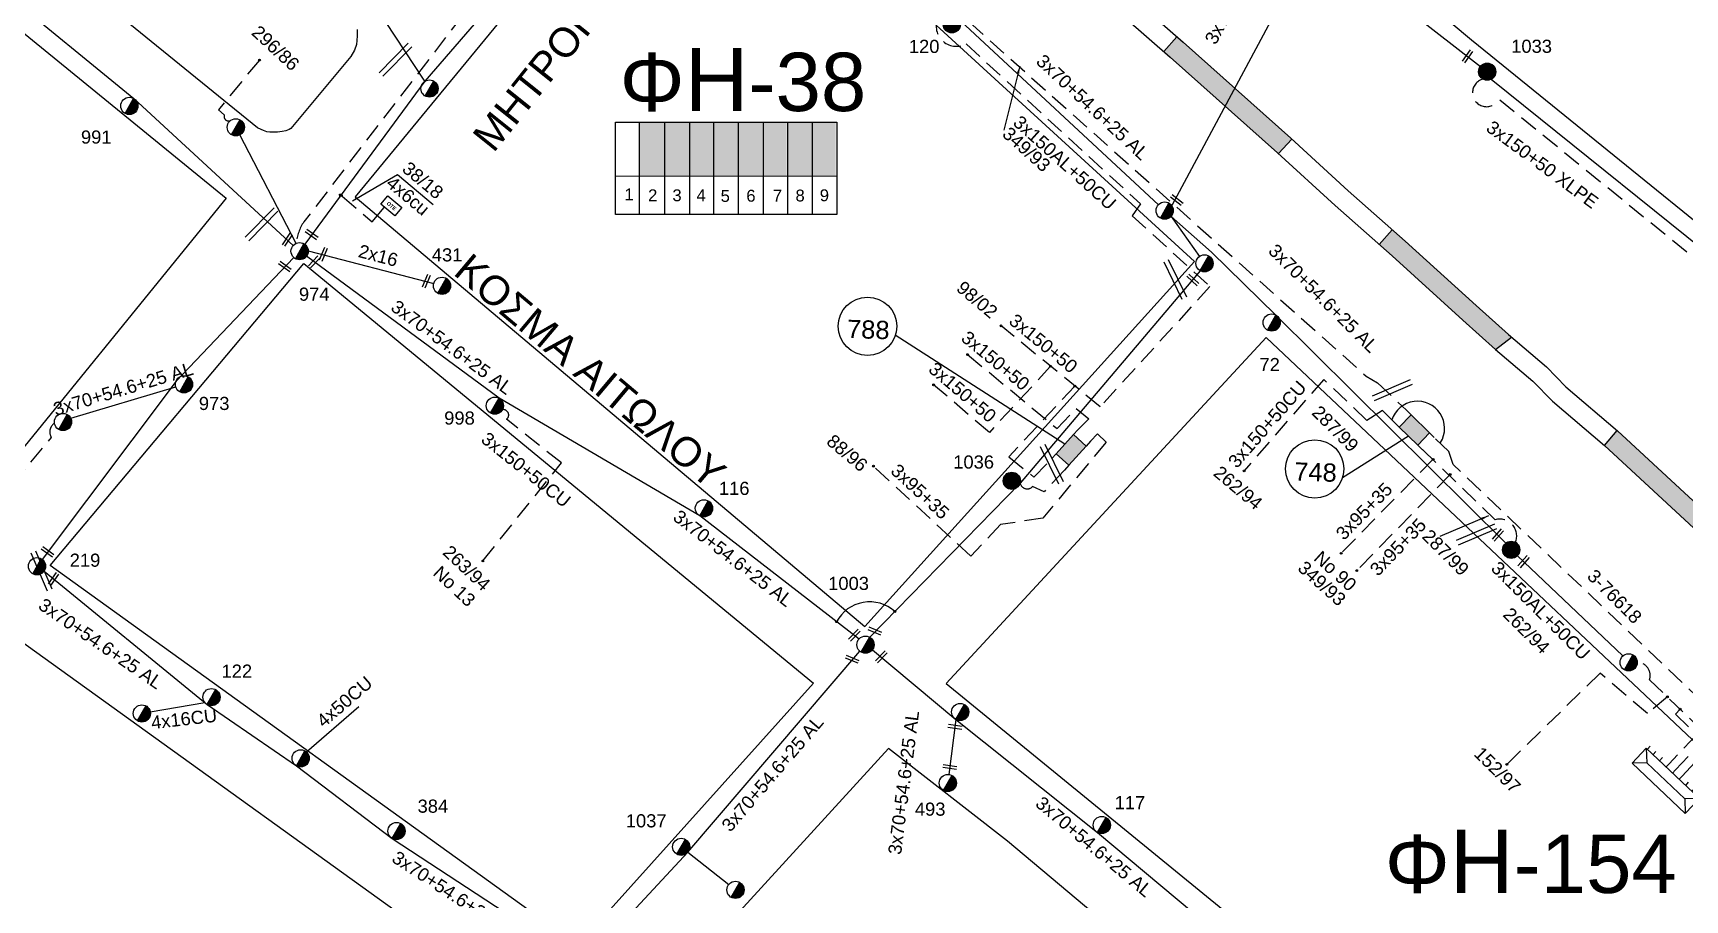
# Model space of a CAD drawing. Header units: millimetres. Extents: x 864 to 3062, y 833 to 2619.
# Drawn here: x 2231.5 to 2457.9, y 1344.2 to 1463.1 of the extents above; entities that cross this region are included whole.
import ezdxf
from ezdxf.enums import TextEntityAlignment as Align

# ---------------------------------------------------------------- set-up
doc = ezdxf.new("R2010")
doc.units = ezdxf.units.MM
doc.linetypes.add('DASHED', pattern=[19.05, 12.7, -6.35])
for name, color, linetype, lineweight in [('2x16', 7, 'Continuous', 30), ('3x150+50', 7, 'Continuous', 30), ('3x150+50 XLPE', 7, 'SYN_LINE', 30), ('3x150+50CU', 7, 'Continuous', 30), ('3x150AL+50CU', 7, 'Continuous', 30), ('3X50+35', 7, 'Continuous', 30), ('3x70+54.6+25 AL', 7, 'SYN_LINE', 30), ('3x95+35', 7, 'Continuous', 30), ('4x16CU', 7, 'Continuous', 30), ('4x50CU', 7, 'Continuous', 30), ('text διευθύνσεων', 250, 'Continuous', 30), ('Υπόβαθρο ΔΕΗ', 7, 'Continuous', 30)]:
    doc.layers.add(name, color=color, linetype=linetype, lineweight=lineweight)
for name, color, linetype in [('Link Box 4 Διευθύνσεων', 7, 'Continuous'), ('Pillar OTE', 7, 'Continuous'), ('TEXT ΚΑΛΩΔΙΩΝ', 7, 'Continuous'), ('Άγνωστα', 7, 'Continuous'), ('ΑΓΝΩΣΤΟ ΥΠΟΓΕΙΟ ΚΑΛΩΔΙΟ', 7, 'DASHED'), ('Επιγραφές - Σχήματα', 7, 'Continuous'), ('Καλώδια ΧΤ   3x150+50CU', 7, 'DASHED'), ('Καλώδια ΧΤ   3x150AL+50CU', 7, 'DASHED'), ('Μηχανική τομή', 7, 'Continuous'), ('Στύλος Ξύλινος', 7, 'Continuous'), ('Στύλος Ξύλινος @ 1', 7, 'Continuous'), ('Στύλος ΦΜ', 7, 'Continuous'), ('Στύλος ΦΜ @ 1', 7, 'Continuous'), ('Συνδέσεις', 7, 'Continuous'), ('Τομή', 7, 'Continuous'), ('Υποσταθμός πόλεως', 7, 'Continuous'), ('Υπόγεια καλώδια Παροχών ΧΤ   4x50AL', 7, 'DASHED'), ('Υπόγεια καλώδια Παροχών ΧΤ   4x6', 7, 'DASHED')]:
    doc.layers.add(name, color=color, linetype=linetype)
doc.styles.add('arial', font='arial.ttf')
doc.styles.get("Standard").update_dxf_attribs({"font": 'arial.ttf'})
doc.linetypes.add('SYN_LINE', pattern='A,0.5,-0.0001,["/\\/\\/\\/",Standard,S=0.1,R=0,X=0,Y=-0.05],-0.25', length=0.7501)
doc.dimstyles.new('ISO-25', dxfattribs={"dimtxt": 2.5, "dimasz": 2.5, "dimexe": 1.25, "dimexo": 0.625, "dimtad": 1, "dimtxsty": 'Standard', "dimcen": 2.5, "dimadec": 0, "dimazin": 0, "dimtfac": 1, "dimtmove": 0, "dimatfit": 3, "dimfxl": 1, "dimarcsym": 0})

# ---------------------------------------------------------------- blocks, each defined once
blk = doc.blocks.new('ΥΠΑΡΧΩΝ ΤΣΙΜΕΝΤΕΝΙΟΣ ΣΤΥΛΟΣ')
at = {"layer": 'Στύλος ΦΜ'}
blk.add_hatch(color=7, dxfattribs=at).paths.add_polyline_path([(-1.29, -2.28, 0.574793), (2.62, 0, 0.268822), (1.3, 2.27)])
at = {"layer": 'Στύλος ΦΜ', "color": 7}
blk.add_line((-1.29, -2.28), (1.3, 2.27), dxfattribs=at)
blk.add_circle((0, 0), 2.62, dxfattribs=at)
at = {"layer": 'Στύλος ΦΜ', "flags": 4}
for tag, p in [('ΑΡΙΘΜΟΣ', (-4.68, 8.05)), ('ΤΥΠΟΣ', (-4.91, 3.03))]:
    blk.add_attdef(tag, p, '', height=4, dxfattribs=at)
blk = doc.blocks.new('ΥΠΑΡΧΩΝ ΞΥΛΙΝΟΣ ΣΤΥΛΟΣ')
at = {"layer": 'Στύλος Ξύλινος'}
h = blk.add_hatch(color=7, dxfattribs=at)
h.paths.add_polyline_path([(-2.62, 0, 0.270008), (-1.29, -2.28), (1.3, 2.27, 0.576266)])
h.paths.add_polyline_path([(-1.29, -2.28, 0.574793), (2.62, 0, 0.268822), (1.3, 2.27)])
at = {"layer": 'Στύλος Ξύλινος', "color": 7}
blk.add_line((-1.29, -2.28), (1.3, 2.27), dxfattribs=at)
blk.add_circle((0, 0), 2.62, dxfattribs=at)
at = {"layer": 'Στύλος Ξύλινος', "flags": 4}
for tag, p in [('ΑΡΙΘΜΟΣ', (-4.91, 8.6)), ('ΤΥΠΟΣ', (-4.85, 3.39))]:
    blk.add_attdef(tag, p, '', height=4, dxfattribs=at)
blk = doc.blocks.new('LINK BOX 4 ΑΝΑΧΩΡΗΣΕΩΝ')
at = {"layer": 'Link Box 4 Διευθύνσεων', "ltscale": 40}
blk.add_hatch(color=256, dxfattribs=at).paths.add_polyline_path([(-3.54, 0), (-3.54, -4.67), (3.54, -4.67), (3.54, 0)])
for p, q in [((-3.54, 0), (-5.33, 0)), ((5.33, 0), (3.54, 0)), ((-3.54, -4.67), (-5.33, -4.67)), ((5.33, -4.67), (3.54, -4.67))]:
    blk.add_line(p, q, dxfattribs=at)
blk.add_lwpolyline([(-3.54, -4.67), (-3.54, 0), (3.54, 0), (3.54, -4.67)], close=True, dxfattribs=at)
blk = doc.blocks.new('ΜΗΧΑΝΙΚΗ ΤΟΜΗ')
at = {"layer": 'Μηχανική τομή', "ltscale": 40}
for p, q in [((-1.89, 0.78), (5.69, 0.78)), ((-1.89, -0.77), (5.69, -0.77))]:
    blk.add_line(p, q, dxfattribs=at)
blk = doc.blocks.new('ΥΠΟΣΤΑΘΜΟΣ ΠΟΛΕΩΣ 9 ΑΝΑΧΩΡΗΣΕΩΝ')
at = {"layer": 'Υποσταθμός πόλεως', "ltscale": 40}
for p, q in [((-9.63, -2.82), (-9.63, -4)), ((-7.12, -2.82), (-7.12, -4)), ((-4.84, -2.82), (-4.84, -4)), ((-2.36, -2.82), (-2.36, -4)), ((0.09, -2.82), (0.09, -4)), ((2.55, -2.82), (2.55, -4)), ((5.02, -2.82), (5.02, -4)), ((7.48, -2.82), (7.48, -4)), ((9.61, -2.82), (9.61, -4))]:
    blk.add_line(p, q, dxfattribs=at)
blk.add_lwpolyline([(-10.02, 2.82), (10.02, 2.82), (10.02, -2.82), (-10.02, -2.82)], close=True, dxfattribs=at)
for points in [[(-7.21, 0), (-10.02, 2.82)], [(-10.02, -2.82), (-7.21, 0)], [(-7.21, 0), (7.21, 0)], [(7.21, 0), (10.02, 2.82)], [(10.02, -2.82), (7.21, 0)]]:
    blk.add_lwpolyline(points, dxfattribs=at)
at = {"layer": 'Υποσταθμός πόλεως', "linetype": 'SYN_LINE', "ltscale": 40, "flags": 1}
for tag, p in [('ΜΕΤΑΣΧΗΜΑΤΙΣΜΟΣ', (10.79, 1.71)), ('ΙΣΧΥΣ', (10.77, -1.08)), ('ΑΡΙΘΜΟΣ', (10.89, -3.8))]:
    blk.add_attdef(tag, p, '', height=1.8, dxfattribs=at)
blk = doc.blocks.new('ΤΟΜΗ')
at = {"layer": 'Τομή', "ltscale": 40}
for p, q in [((-5.68, 0), (17.06, 0)), ((-5.68, -2.77), (17.06, -2.77))]:
    blk.add_line(p, q, dxfattribs=at)
blk = doc.blocks.new('_ΣΥΝΔΕΣΗ')
at = {"layer": 'Συνδέσεις', "linetype": 'SYN_LINE', "ltscale": 40}
blk.add_hatch(color=256, dxfattribs=at).paths.add_polyline_path([(0.5, -0.01, 1), (-0.5, -0.01, 1)])
at = {"layer": 'Συνδέσεις'}
blk.add_circle((0, -0.01), 0.5, dxfattribs=at)
blk = doc.blocks.new('TSONTA XT1')
at = {"ltscale": 40}
h = blk.add_hatch(color=256, dxfattribs=at)
h.dxf.hatch_style = 1
h.paths.add_polyline_path([(596, 2487.7), (597.1, 2488.8), (596, 2489.9), (594.9, 2488.8)])
blk.add_lwpolyline([(594.9, 2488.8), (596, 2489.9), (597.1, 2488.8), (596, 2487.7)], close=True, dxfattribs=at)
blk = doc.blocks.new('PILLAR ΟΤΕ')
at = {"layer": 'Pillar OTE', "ltscale": 40}
blk.add_lwpolyline([(-3.31, 2.02), (3.39, 2.02), (3.39, -1.99), (-3.31, -1.99)], close=True, dxfattribs=at)
at = {"layer": 'Pillar OTE', "insert": (-1.81, 0.71), "char_height": 1.3575, "width": 109.961, "attachment_point": 1}
blk.add_mtext('{\\fArial|b1|i0|c161|p34;OTE}', dxfattribs=at)

msp = doc.modelspace()

# ---------------------------------------------------------------- hatches: boundary and pattern name
at = {"layer": 'Καλώδια ΧΤ   3x150AL+50CU', "linetype": 'DASHED', "lineweight": -3, "ltscale": 0.2}
h = msp.add_hatch(color=30, dxfattribs=at)
h.dxf.hatch_style = 1
h.paths.add_polyline_path([(2318.08, 1450.83), (2314.64, 1450.83), (2314.64, 1443.47), (2318.08, 1443.46)])
h = msp.add_hatch(color=6, dxfattribs=at)
h.dxf.hatch_style = 1
h.paths.add_polyline_path([(2318.08, 1443.46), (2321.52, 1443.46), (2321.52, 1450.83), (2318.08, 1450.83)])
h = msp.add_hatch(color=5, dxfattribs=at)
h.dxf.hatch_style = 1
h.paths.add_polyline_path([(2324.76, 1450.83), (2321.46, 1450.83), (2321.46, 1443.46), (2324.76, 1443.46)])
h = msp.add_hatch(color=2, dxfattribs=at)
h.dxf.hatch_style = 1
h.paths.add_polyline_path([(2328.06, 1450.83), (2324.76, 1450.83), (2324.76, 1443.46), (2328.06, 1443.46)])
h = msp.add_hatch(color=85, dxfattribs=at)
h.dxf.hatch_style = 1
h.paths.add_polyline_path([(2331.44, 1450.82), (2328.15, 1450.82), (2328.15, 1443.46), (2331.44, 1443.45)])
h = msp.add_hatch(color=27, dxfattribs=at)
h.dxf.hatch_style = 1
h.paths.add_polyline_path([(2334.78, 1450.82), (2331.48, 1450.82), (2331.48, 1443.46), (2334.78, 1443.45)])
h = msp.add_hatch(color=173, dxfattribs=at)
h.dxf.hatch_style = 1
h.paths.add_polyline_path([(2338.17, 1450.82), (2334.87, 1450.82), (2334.87, 1443.46), (2338.17, 1443.45)])
h = msp.add_hatch(color=133, dxfattribs=at)
h.dxf.hatch_style = 1
h.paths.add_polyline_path([(2341.49, 1450.82), (2338.19, 1450.82), (2338.19, 1443.45), (2341.49, 1443.45)])
at = {"layer": 'Υπόβαθρο ΔΕΗ', "lineweight": -3}
h = msp.add_hatch(color=256, dxfattribs=at)
h.paths.add_polyline_path([(2364.26, 1480.7), (2373.13, 1472.34), (2374.99, 1474.31), (2366.13, 1482.67), (2359.8, 1488.72), (2357.93, 1486.76)])
h.paths.add_polyline_path([(2389.14, 1461.78), (2388.28, 1462.53), (2386.5, 1460.5), (2387.35, 1459.75), (2402.08, 1446.65), (2402.21, 1446.53), (2404.04, 1448.52), (2403.89, 1448.65)])
h.paths.add_polyline_path([(2419.57, 1434.51), (2417.8, 1436.07), (2416.01, 1434.04), (2417.77, 1432.49), (2427.48, 1423.68), (2431.95, 1419.67), (2434.14, 1421.36), (2433.72, 1421.71), (2429.29, 1425.69)])
h.paths.add_polyline_path([(2448.68, 1408.51), (2448.64, 1408.55), (2446.89, 1406.49), (2461.18, 1393.29), (2463.01, 1395.28)])
h.paths.add_polyline_path([(2477.28, 1382.08), (2475.43, 1380.11), (2488.95, 1368.08), (2490.44, 1366.77), (2492.22, 1368.8), (2490.74, 1370.11)])
h.paths.add_polyline_path([(2519.06, 1341.56), (2520.11, 1340.56), (2521.91, 1342.59), (2520.88, 1343.55), (2506.81, 1355.98), (2505.02, 1353.95)])
h.paths.add_polyline_path([(2548.94, 1314.3), (2549.92, 1313.44), (2551.71, 1315.47), (2550.72, 1316.34), (2538.51, 1326.88), (2536.09, 1329.17), (2534.23, 1327.21), (2536.7, 1324.87)])
h.paths.add_polyline_path([(2578.64, 1287.97), (2580.56, 1289.87), (2580.5, 1289.93), (2566.69, 1302.24), (2565.46, 1303.33), (2563.67, 1301.3), (2564.9, 1300.22)])
h.paths.add_polyline_path([(2606.48, 1259.19), (2608.55, 1260.93), (2595.94, 1274.3), (2594.61, 1275.65), (2592.69, 1273.75), (2593.99, 1272.42)])
h.paths.add_polyline_path([(2620.65, 1244.57), (2620.25, 1245.1), (2618.08, 1243.5), (2618.48, 1242.95), (2629.99, 1227.62), (2632.16, 1229.24)])
h.paths.add_polyline_path([(2643.72, 1215.14), (2641.62, 1213.42), (2656.1, 1198.27), (2658.11, 1200.07), (2658.08, 1200.1)])

# ---------------------------------------------------------------- linework, layer by layer
at = {"layer": '2x16', "color": 30, "lineweight": -3, "ltscale": 0.2}
msp.add_lwpolyline([(2269.2, 1433.21), (2286.41, 1428.7)], dxfattribs=at)
at = {"layer": '3x150+50', "color": 133, "linetype": 'DASHED', "lineweight": -3, "ltscale": 0.2}
for points in [[(2377.77, 1411.81), (2364.17, 1422.92)], [(2370.97, 1417.36), (2362.57, 1408.3), (2354.93, 1414.83)], [(2374.29, 1414.65), (2365.24, 1404.96), (2368.66, 1402.18), (2371.15, 1404.7)]]:
    msp.add_lwpolyline(points, dxfattribs=at)
at = {"layer": '3x150+50', "color": 173, "linetype": 'DASHED', "lineweight": -3, "ltscale": 0.2}
msp.add_lwpolyline([(2359.59, 1418.97), (2371.85, 1408.84), (2374.47, 1411.58), (2376.19, 1410.15), (2374.72, 1408.66)], dxfattribs=at)
msp.add_lwpolyline([(2372.88, 1403.14), (2370.07, 1400.17), (2368.5, 1400.88, -0.614971), (2366.79, 1401.36, 3.478408)], format="xyb", dxfattribs=at)
at = {"layer": '3x150+50 XLPE', "color": 30, "linetype": 'DASHED', "lineweight": -3, "ltscale": 0.2}
msp.add_lwpolyline([(2457.52, 1361.18), (2464.31, 1368.37), (2482.76, 1350.94), (2511.88, 1381.36), (2470.55, 1424.02, -0.496149), (2464.08, 1428.21), (2432.4, 1453.95, -1.513343), (2430.22, 1456.73)], format="xyb", dxfattribs=at)
at = {"layer": '3x150+50CU', "color": 133, "linetype": 'DASHED', "lineweight": -3, "ltscale": 0.2}
msp.add_lwpolyline([(2418.12, 1409.67), (2416.47, 1411.29), (2414.33, 1409.95), (2408.41, 1415.57), (2397.48, 1403.02)], dxfattribs=at)
at = {"layer": '3x150+50CU', "color": 173, "linetype": 'DASHED', "lineweight": -3, "ltscale": 0.2}
msp.add_lwpolyline([(2293.16, 1390.67), (2303.91, 1404.11), (2296.41, 1410.1, 0.78248), (2295.83, 1411.41, -34.937401)], format="xyb", dxfattribs=at)
at = {"layer": '3x150AL+50CU', "color": 173, "linetype": 'DASHED', "lineweight": -3, "ltscale": 0.2}
msp.add_lwpolyline([(2315.24, 1494.85, 0.522746), (2312.02, 1490.22), (2290.37, 1465.46), (2268.61, 1437.17, 0.123198), (2267.56, 1434.22, -0.239317)], format="xyb", dxfattribs=at)
at = {"layer": '3x150AL+50CU', "color": 27, "linetype": 'DASHED', "lineweight": -3, "ltscale": 0.2}
msp.add_lwpolyline([(2318.59, 1494.73, 0.458795), (2321.06, 1493.11), (2323.15, 1495.05), (2355.81, 1466.27, -0.533032), (2359.83, 1464.53), (2414.23, 1416.02), (2415.78, 1415.08), (2419.75, 1411.34)], format="xyb", dxfattribs=at)
at = {"layer": '3x150AL+50CU', "color": 133, "linetype": 'DASHED', "lineweight": -3, "ltscale": 0.2}
msp.add_lwpolyline([(2317.75, 1493.53, 0.651391), (2320.25, 1492.08), (2321.31, 1491.35), (2323.71, 1493.74), (2355.6, 1465.34, 0.738744), (2359.38, 1461.56), (2383.28, 1439.63), (2382.14, 1438), (2392.8, 1428.31), (2377.81, 1411.85), (2377.8, 1411.86)], format="xyb", dxfattribs=at)
msp.add_lwpolyline([(2456.63, 1362.02), (2463.03, 1368.77), (2426.16, 1403.88), (2425.53, 1405.66), (2423.55, 1407.6)], dxfattribs=at)
at = {"layer": '3x150AL+50CU', "color": 1, "linetype": 'DASHED', "lineweight": -3, "ltscale": 0.2}
msp.add_lwpolyline([(2451.38, 1376.8, -0.489323), (2453.07, 1374.39), (2480.67, 1347.81, -0.419841), (2482.9, 1347.29, 4.568526)], format="xyb", dxfattribs=at)
for points in [[(2455.51, 1372.04), (2452.77, 1369.76), (2446.28, 1375.3), (2433.51, 1362.78)], [(2457.27, 1370.34), (2456.6, 1369.69), (2459.5, 1366.85), (2455.74, 1362.87)]]:
    msp.add_lwpolyline(points, dxfattribs=at)
at = {"layer": '3X50+35', "color": 62, "linetype": 'DASHED', "lineweight": -3, "ltscale": 0.2}
msp.add_lwpolyline([(2214.91, 1407.08), (2226.26, 1398.38), (2234.02, 1407.58, -0.417943), (2234.43, 1409.54, 46.132531)], format="xyb", dxfattribs=at)
at = {"layer": '3x70+54.6+25 AL', "color": 62, "linetype": 'SYN_LINE', "lineweight": -3, "ltscale": 15}
for points in [[(2285.21, 1456.44), (2269.21, 1480.75), (2242.65, 1502.73), (2224.36, 1518.84), (2205.29, 1534.78), (2192.06, 1546.01)], [(2267.23, 1432.27), (2251.09, 1415.34), (2232.74, 1390.89)], [(2236.66, 1410.23), (2251.05, 1414.55)], [(2233, 1389.28), (2255.37, 1370.98), (2267.6, 1362.6), (2280.74, 1352.63), (2305.06, 1336.68)]]:
    msp.add_lwpolyline(points, dxfattribs=at)
at = {"layer": '3x70+54.6+25 AL', "color": 6, "linetype": 'SYN_LINE', "lineweight": -3, "ltscale": 15}
for points in [[(2171.33, 1513.86), (2197.55, 1493.79), (2227.01, 1469.12), (2245.29, 1454.08), (2267.16, 1433.94)], [(2358.02, 1465.27), (2385.75, 1439.51)], [(2433.37, 1393.13), (2401.85, 1424.38), (2393.02, 1433.02), (2387.48, 1437.91)]]:
    msp.add_lwpolyline(points, dxfattribs=at)
at = {"layer": '3x70+54.6+25 AL', "color": 30, "linetype": 'SYN_LINE', "lineweight": -3, "ltscale": 10}
msp.add_lwpolyline([(2313.79, 1489.89), (2294.89, 1467.69), (2285.21, 1456.44), (2268.73, 1434.09)], dxfattribs=at)
at = {"layer": '3x70+54.6+25 AL', "color": 85, "linetype": 'SYN_LINE', "lineweight": -3, "ltscale": 15}
msp.add_lwpolyline([(2407.22, 1476.1), (2387.57, 1439.39)], dxfattribs=at)
at = {"layer": '3x70+54.6+25 AL', "color": 30, "linetype": 'SYN_LINE', "lineweight": -3, "ltscale": 15}
for points in [[(2407.22, 1476.1), (2429.88, 1458.48)], [(2431.35, 1456.71), (2467.06, 1428.04)], [(2267.56, 1434.22), (2259.82, 1449.08)]]:
    msp.add_lwpolyline(points, dxfattribs=at)
at = {"layer": '3x70+54.6+25 AL', "color": 85, "linetype": 'SYN_LINE', "lineweight": -3, "ltscale": 8}
msp.add_lwpolyline([(2387.48, 1437.91), (2391.38, 1432.43)], dxfattribs=at)
at = {"layer": '3x70+54.6+25 AL', "color": 173, "linetype": 'SYN_LINE', "lineweight": -3, "ltscale": 15}
for points in [[(2344.71, 1379.97), (2322.87, 1396.86), (2295.37, 1412.98), (2268.97, 1432.44)], [(2391.48, 1430.44), (2366.79, 1401.36), (2346.17, 1380.21)]]:
    msp.add_lwpolyline(points, dxfattribs=at)
at = {"layer": '3x70+54.6+25 AL', "color": 1, "linetype": 'SYN_LINE', "lineweight": -3, "ltscale": 15}
for points in [[(2449.42, 1377.65), (2434.95, 1391.39)], [(2307.09, 1335.48), (2321.25, 1350.73), (2344.82, 1378.29)], [(2346.56, 1378.51), (2358, 1368.95), (2377.4, 1353.45), (2405.69, 1329.79), (2424.28, 1314.69), (2441.6, 1302.91)]]:
    msp.add_lwpolyline(points, dxfattribs=at)
at = {"layer": '3x70+54.6+25 AL', "color": 1, "linetype": 'SYN_LINE', "lineweight": -3, "ltscale": 10}
msp.add_lwpolyline([(2358, 1368.95), (2357.04, 1361.4)], dxfattribs=at)
at = {"layer": '3x70+54.6+25 AL', "color": 1, "linetype": 'SYN_LINE', "lineweight": -3, "ltscale": 8}
msp.add_lwpolyline([(2321.25, 1350.73), (2326.85, 1346.31)], dxfattribs=at)
at = {"layer": '3x95+35', "color": 173, "linetype": 'DASHED', "lineweight": -3, "ltscale": 0.2}
msp.add_lwpolyline([(2376.45, 1407.09), (2377.38, 1408.1), (2378.58, 1406.95), (2369.9, 1396.54), (2364.09, 1395.66), (2360.05, 1391.33), (2346.68, 1403.66)], dxfattribs=at)
at = {"layer": '3x95+35', "color": 1, "linetype": 'DASHED', "lineweight": -3, "ltscale": 0.2}
for points in [[(2423.41, 1404.61), (2410.78, 1391.72)], [(2425.73, 1402.53), (2412.93, 1389.34)]]:
    msp.add_lwpolyline(points, dxfattribs=at)
msp.add_lwpolyline([(2421.92, 1405.94), (2431.9, 1396.33, -0.620139), (2434.69, 1393.23, -21.251678)], format="xyb", dxfattribs=at)
at = {"layer": '4x16CU', "color": 62, "linetype": 'SYN_LINE', "lineweight": -3, "ltscale": 7}
msp.add_lwpolyline([(2255.06, 1371.23), (2247.57, 1369.96)], dxfattribs=at)
at = {"layer": '4x50CU', "color": 62, "linetype": 'SYN_LINE', "lineweight": -3, "ltscale": 10}
msp.add_lwpolyline([(2268.98, 1364.49), (2276.17, 1370.72)], dxfattribs=at)
at = {"layer": 'Pillar OTE', "lineweight": -3, "ltscale": 40}
for points in [[(2311.31, 1438.19), (2311.32, 1450.83), (2341.65, 1450.83), (2341.65, 1438.16), (2311.31, 1438.19)], [(2314.64, 1438.18), (2314.64, 1450.83)], [(2318.08, 1438.18), (2318.08, 1450.83)], [(2321.52, 1438.18), (2321.52, 1450.83)], [(2324.82, 1438.17), (2324.82, 1450.83)], [(2328.21, 1438.17), (2328.21, 1450.83)], [(2331.6, 1438.17), (2331.6, 1450.83)], [(2334.94, 1438.16), (2334.94, 1450.83)], [(2338.33, 1438.16), (2338.33, 1450.83)], [(2311.32, 1443.47), (2341.65, 1443.44)]]:
    msp.add_lwpolyline(points, dxfattribs=at)
at = {"layer": 'ΑΓΝΩΣΤΟ ΥΠΟΓΕΙΟ ΚΑΛΩΔΙΟ', "color": 30, "linetype": 'DASHED', "lineweight": -3, "ltscale": 0.2}
msp.add_lwpolyline([(2262.53, 1459.35), (2256.9, 1452.54), (2257.71, 1451.86, 0.623202), (2258.51, 1451.02, -2.146344)], format="xyb", dxfattribs=at)
at = {"layer": 'Καλώδια ΧΤ   3x150+50CU', "color": 7, "linetype": 'ByBlock', "ltscale": 0.2}
msp.add_arc((2421.26, 1408.85), 3.71, 328.6877, 161.7848, dxfattribs=at)
at = {"layer": 'Υπόβαθρο ΔΕΗ', "lineweight": -3}
for points in [[(2308.68, 1608.71), (2283.29, 1571.02), (2338, 1536.93), (2366.66, 1514.74), (2389.41, 1494.99), (2428.68, 1462.12), (2483, 1418.05), (2528.08, 1464.93)], [(2275.93, 1463.54), (2275.93, 1462.67), (2275.89, 1462.05), (2275.85, 1461.49), (2275.57, 1460.69), (2275.04, 1459.82), (2266.83, 1449.95), (2266.61, 1449.82), (2266.15, 1449.64), (2265.62, 1449.54), (2264.98, 1449.47), (2264.49, 1449.45), (2263.95, 1449.45), (2263.54, 1449.51), (2263.07, 1449.69), (2262.76, 1449.84), (2262.27, 1450.05), (2177.43, 1518.95)], [(2376.93, 1472.48), (2389.14, 1461.78), (2403.89, 1448.65), (2411.76, 1441.41), (2419.57, 1434.51), (2429.29, 1425.69), (2433.72, 1421.71), (2438.93, 1417.31), (2441.6, 1414.55), (2448.68, 1408.51), (2463.95, 1394.41), (2469.22, 1389.81), (2474.65, 1384.56), (2477.25, 1382.11), (2490.74, 1370.11), (2503.37, 1359.02), (2520.88, 1343.55), (2538.51, 1326.88), (2550.72, 1316.34), (2566.69, 1302.24), (2580.5, 1289.93), (2595.94, 1274.3), (2608.55, 1260.93), (2620.65, 1244.57)], [(2375.11, 1470.48), (2387.35, 1459.75), (2402.08, 1446.65), (2409.95, 1439.4), (2417.77, 1432.49), (2427.48, 1423.68), (2431.95, 1419.67), (2437.08, 1415.33), (2439.75, 1412.58), (2446.89, 1406.49), (2462.14, 1392.4), (2467.39, 1387.81), (2472.78, 1382.6), (2475.43, 1380.11), (2488.95, 1368.08), (2501.58, 1356.99), (2519.06, 1341.56), (2536.7, 1324.87), (2548.94, 1314.3), (2564.9, 1300.22), (2578.64, 1287.97), (2593.99, 1272.42), (2606.48, 1259.19), (2618.48, 1242.95)], [(2386.5, 1460.5), (2388.28, 1462.53)], [(2402.21, 1446.53), (2404.04, 1448.52)], [(2416.01, 1434.04), (2417.8, 1436.07)], [(2372.93, 1406.68), (2349.68, 1421.61)], [(2431.95, 1419.67), (2434.14, 1421.36)], [(2446.89, 1406.49), (2448.64, 1408.55)], [(2420.02, 1407.8), (2410.98, 1402.05)], [(2430.66, 1298.06), (2391.02, 1330.46), (2365.06, 1352.25), (2348.77, 1364.96), (2298.29, 1309.77), (2298.69, 1301.15), (2310.55, 1294.68), (2329.9, 1317.61)]]:
    msp.add_lwpolyline(points, dxfattribs=at)
for points in [[(2170.35, 1511.91), (2257.97, 1440.42), (2223.24, 1397.74), (2164.06, 1440.53), (2136.91, 1456.3)], [(2320.93, 1495.64), (2275.63, 1440.61), (2345.52, 1381.71), (2390.67, 1431.71)], [(2268.61, 1431.46), (2338.45, 1373.91), (2306.16, 1337.96), (2233.86, 1390.05)], [(2480.86, 1345.43), (2400.52, 1421.33), (2356.64, 1373.87), (2442.21, 1303.96)], [(2298.71, 1330.04), (2227.14, 1381.61), (2205.74, 1356.57), (2205.82, 1345.61), (2281.37, 1310.02)]]:
    msp.add_lwpolyline(points, close=True, dxfattribs=at)
for centre in [(2345.87, 1422.85), (2407.17, 1403.29)]:
    msp.add_circle(centre, 4, dxfattribs=at)
msp.add_arc((2346.16, 1379.94), 5.13, 47.6817, 152.0415, dxfattribs=at)
at = {"layer": 'Υπόγεια καλώδια Παροχών ΧΤ   4x6', "color": 30, "linetype": 'DASHED', "lineweight": -2, "ltscale": 0.2}
msp.add_lwpolyline([(2273.86, 1440.69), (2277.97, 1437.18), (2279.64, 1439.14)], dxfattribs=at)

# ---------------------------------------------------------------- block references
at = {"layer": 'Link Box 4 Διευθύνσεων', "lineweight": -3}
for p, xscale, yscale, zscale, rotation in [((2420.02, 1407.8), 0.4999999999999999, 0.4999999999999999, 0.4999999999999999, 135.515717050323), ((2372.93, 1406.68), 0.4999999999999945, 0.4999999999999945, 0.4999999999999945, 47.91608863097752)]:
    msp.add_blockref('LINK BOX 4 ΑΝΑΧΩΡΗΣΕΩΝ', p, dxfattribs=dict(at, xscale=xscale, yscale=yscale, zscale=zscale, rotation=rotation))
at = {"layer": 'Pillar OTE', "xscale": 0.375, "yscale": 0.375, "zscale": 0.375, "rotation": 320}
msp.add_blockref('PILLAR ΟΤΕ', (2280.58, 1439.36), dxfattribs=at)
at = {"layer": 'Μηχανική τομή', "lineweight": -3, "zscale": 0.4999999999999997}
for p, xscale, yscale, rotation in [((2427.86, 1459.46), 0.2500000000000041, 0.2500000000000041, 55.70816183242894), ((2388.63, 1439.84), 0.2500000000000304, 0.2500000000000304, 142.1767315170333), ((2266.11, 1434.31), 0.2499999999999924, 0.2499999999999924, 55.7081618324271), ((2270.08, 1435.14), 0.2500000000000988, 0.2500000000000988, 144.4480298886775), ((2271.45, 1433.14), 0.2500000000001996, 0.2500000000001996, 247.468607918285), ((2266.4, 1430.76), 0.2500000000000988, 0.2500000000000988, 144.4480298886775), ((2270.36, 1432.03), 0.2500000000001554, 0.2500000000001554, 226.3456713681269), ((2285.56, 1429.44), 0.2500000000001996, 0.2500000000001996, 247.468607918285), ((2390.83, 1428.88), 0.2500000000000047, 0.2500000000000047, 137.396704964272), ((2432.57, 1394.59), 0.2500000000000988, 0.2500000000000988, 228.6699254309337), ((2233.87, 1391.61), 0.2500000000000988, 0.2500000000000988, 144.4480298886775), ((2436.1, 1390.93), 0.2500000000000988, 0.2500000000000988, 228.6699254309337), ((2234.06, 1387.82), 0.2499999999999924, 0.2499999999999924, 55.7081618324271), ((2344.39, 1380.83), 0.2500000000001554, 0.2500000000001554, 226.3456713681269), ((2347.34, 1380.88), 0.2500000000000034, 0.2500000000000034, 158.2397746484424), ((2344.23, 1377), 0.2500000000000034, 0.2500000000000034, 158.2397746484424), ((2348.09, 1377.86), 0.2500000000001554, 0.2500000000001554, 226.3456713681269), ((2358.34, 1367.85), 0.2500000000001579, 0.2500000000001579, 171.8079330035756), ((2357.64, 1362.33), 0.2500000000001579, 0.2500000000001579, 171.8079330035756)]:
    msp.add_blockref('ΜΗΧΑΝΙΚΗ ΤΟΜΗ', p, dxfattribs=dict(at, xscale=xscale, yscale=yscale, rotation=rotation))
at = {"layer": 'Στύλος Ξύλινος @ 1', "lineweight": -3, "ltscale": 40}
ref = msp.add_blockref('ΥΠΑΡΧΩΝ ΞΥΛΙΝΟΣ ΣΤΥΛΟΣ', (2357.43, 1464.24), dxfattribs=dict(at, xscale=0.4499999999998181, yscale=0.4499999999998181, zscale=0.4499999999998181))
ref.add_attrib('ΤΥΠΟΣ', '120', (2351.54, 1460.32), dxfattribs={"layer": 'Στύλος Ξύλινος', "height": 1.8, "flags": 4})
ref = msp.add_blockref('ΥΠΑΡΧΩΝ ΞΥΛΙΝΟΣ ΣΤΥΛΟΣ', (2430.81, 1457.75), dxfattribs=dict(at, xscale=0.4499999999998181, yscale=0.4499999999998181, zscale=0.4499999999998181))
ref.add_attrib('ΤΥΠΟΣ', '1033', (2434.1, 1460.34), dxfattribs={"layer": 'Στύλος Ξύλινος', "height": 1.8, "flags": 4})
ref = msp.add_blockref('ΥΠΑΡΧΩΝ ΞΥΛΙΝΟΣ ΣΤΥΛΟΣ', (2365.65, 1401.67), dxfattribs=dict(at, xscale=0.4499999999998181, yscale=0.4499999999998181, zscale=0.4499999999998181))
ref.add_attrib('ΑΡΙΘΜΟΣ', '1036', (2357.62, 1403.34), dxfattribs={"layer": 'Στύλος Ξύλινος', "height": 1.8, "flags": 4})
at = {"layer": 'Στύλος Ξύλινος @ 1', "lineweight": -3, "ltscale": 40, "xscale": 0.4499999999998181, "yscale": 0.4499999999998181, "zscale": 0.4499999999998181}
msp.add_blockref('ΥΠΑΡΧΩΝ ΞΥΛΙΝΟΣ ΣΤΥΛΟΣ', (2434.1, 1392.21), dxfattribs=at)
at = {"layer": 'Στύλος ΦΜ @ 1', "lineweight": -3, "ltscale": 40}
for p, xscale, yscale, zscale in [((2285.83, 1455.44), 0.4499999999998181, 0.4499999999998181, 0.4499999999998181), ((2259.28, 1450.13), 0.4499999999998181, 0.4499999999998181, 0.4499999999998181), ((2386.61, 1438.71), 0.449999999999818, 0.449999999999818, 0.449999999999818), ((2392.06, 1431.47), 0.4499999999998181, 0.4499999999998181, 0.4499999999998181), ((2235.6, 1409.73), 0.4499999999998181, 0.4499999999998181, 0.4499999999998181), ((2450.2, 1376.77), 0.4499999999998181, 0.4499999999998181, 0.4499999999998181), ((2246.41, 1369.77), 0.4499999999998181, 0.4499999999998181, 0.4499999999998181), ((2358.58, 1369.97), 0.4499999999998181, 0.4499999999998181, 0.4499999999998181), ((2268.18, 1363.62), 0.4499999999998181, 0.4499999999998181, 0.4499999999998181), ((2327.77, 1345.58), 0.4499999999998181, 0.4499999999998181, 0.4499999999998181)]:
    msp.add_blockref('ΥΠΑΡΧΩΝ ΤΣΙΜΕΝΤΕΝΙΟΣ ΣΤΥΛΟΣ', p, dxfattribs=dict(at, xscale=xscale, yscale=yscale, zscale=zscale))
ref = msp.add_blockref('ΥΠΑΡΧΩΝ ΤΣΙΜΕΝΤΕΝΙΟΣ ΣΤΥΛΟΣ', (2244.7, 1453.06), dxfattribs=dict(at, xscale=0.449999999999818, yscale=0.449999999999818, zscale=0.449999999999818))
ref.add_attrib('ΤΥΠΟΣ', '991', (2238.06, 1447.89), dxfattribs={"layer": 'Στύλος ΦΜ', "height": 1.8, "flags": 4})
ref = msp.add_blockref('ΥΠΑΡΧΩΝ ΤΣΙΜΕΝΤΕΝΙΟΣ ΣΤΥΛΟΣ', (2268.03, 1433.14), dxfattribs=dict(at, xscale=0.4499999999998352, yscale=0.4499999999998352, zscale=0.4499999999998352))
ref.add_attrib('ΤΥΠΟΣ', '974', (2267.94, 1426.35), dxfattribs={"layer": 'Στύλος ΦΜ', "height": 1.8, "flags": 4})
ref = msp.add_blockref('ΥΠΑΡΧΩΝ ΤΣΙΜΕΝΤΕΝΙΟΣ ΣΤΥΛΟΣ', (2287.55, 1428.4), dxfattribs=dict(at, xscale=0.449999999999818, yscale=0.449999999999818, zscale=0.449999999999818))
ref.add_attrib('ΤΥΠΟΣ', '431', (2286.15, 1431.74), dxfattribs={"layer": 'Στύλος ΦΜ', "height": 1.8, "flags": 4})
ref = msp.add_blockref('ΥΠΑΡΧΩΝ ΤΣΙΜΕΝΤΕΝΙΟΣ ΣΤΥΛΟΣ', (2401.27, 1423.36), dxfattribs=dict(at, xscale=0.449999999999818, yscale=0.449999999999818, zscale=0.449999999999818))
ref.add_attrib('ΤΥΠΟΣ', '72', (2399.6, 1416.7), dxfattribs={"layer": 'Στύλος ΦΜ', "height": 1.8, "flags": 4})
ref = msp.add_blockref('ΥΠΑΡΧΩΝ ΤΣΙΜΕΝΤΕΝΙΟΣ ΣΤΥΛΟΣ', (2252.18, 1414.89), dxfattribs=dict(at, xscale=0.449999999999795, yscale=0.449999999999795, zscale=0.449999999999795))
ref.add_attrib('ΑΡΙΘΜΟΣ', '973', (2254.22, 1411.37), dxfattribs={"layer": 'Στύλος ΦΜ', "height": 1.8, "flags": 4})
ref = msp.add_blockref('ΥΠΑΡΧΩΝ ΤΣΙΜΕΝΤΕΝΙΟΣ ΣΤΥΛΟΣ', (2294.79, 1411.96), dxfattribs=dict(at, xscale=0.4499999999997802, yscale=0.4499999999997802, zscale=0.4499999999997802))
ref.add_attrib('ΤΥΠΟΣ', '998', (2287.85, 1409.37), dxfattribs={"layer": 'Στύλος ΦΜ', "height": 1.8, "flags": 4})
ref = msp.add_blockref('ΥΠΑΡΧΩΝ ΤΣΙΜΕΝΤΕΝΙΟΣ ΣΤΥΛΟΣ', (2323.45, 1397.89), dxfattribs=dict(at, xscale=0.449999999999818, yscale=0.449999999999818, zscale=0.449999999999818))
ref.add_attrib('ΤΥΠΟΣ', '116', (2325.5, 1399.73), dxfattribs={"layer": 'Στύλος ΦΜ', "height": 1.8, "flags": 4})
ref = msp.add_blockref('ΥΠΑΡΧΩΝ ΤΣΙΜΕΝΤΕΝΙΟΣ ΣΤΥΛΟΣ', (2232.03, 1389.95), dxfattribs=dict(at, xscale=0.4499999999998867, yscale=0.4499999999998867, zscale=0.4499999999998867))
ref.add_attrib('ΤΥΠΟΣ', '219', (2236.52, 1389.88), dxfattribs={"layer": 'Στύλος ΦΜ', "height": 1.8, "flags": 4})
ref = msp.add_blockref('ΥΠΑΡΧΩΝ ΤΣΙΜΕΝΤΕΝΙΟΣ ΣΤΥΛΟΣ', (2345.59, 1379.19), dxfattribs=dict(at, xscale=0.4499999999998181, yscale=0.4499999999998181, zscale=0.4499999999998181))
ref.add_attrib('ΤΥΠΟΣ', '1003', (2340.48, 1386.7), dxfattribs={"layer": 'Στύλος ΦΜ', "height": 1.8, "flags": 4})
ref = msp.add_blockref('ΥΠΑΡΧΩΝ ΤΣΙΜΕΝΤΕΝΙΟΣ ΣΤΥΛΟΣ', (2255.95, 1372.01), dxfattribs=dict(at, xscale=0.4499999999997428, yscale=0.4499999999997428, zscale=0.4499999999997428))
ref.add_attrib('ΤΥΠΟΣ', '122', (2257.33, 1374.67), dxfattribs={"layer": 'Στύλος ΦΜ', "height": 1.8, "flags": 4})
ref = msp.add_blockref('ΥΠΑΡΧΩΝ ΤΣΙΜΕΝΤΕΝΙΟΣ ΣΤΥΛΟΣ', (2356.89, 1360.23), dxfattribs=dict(at, xscale=0.449999999999818, yscale=0.449999999999818, zscale=0.449999999999818))
ref.add_attrib('ΤΥΠΟΣ', '493', (2352.36, 1355.75), dxfattribs={"layer": 'Στύλος ΦΜ', "height": 1.8, "flags": 4})
ref = msp.add_blockref('ΥΠΑΡΧΩΝ ΤΣΙΜΕΝΤΕΝΙΟΣ ΣΤΥΛΟΣ', (2281.32, 1353.65), dxfattribs=dict(at, xscale=0.4499999999997061, yscale=0.4499999999997061, zscale=0.4499999999997061))
ref.add_attrib('ΤΥΠΟΣ', '384', (2284.2, 1356.16), dxfattribs={"layer": 'Στύλος ΦΜ', "height": 1.8, "flags": 4})
ref = msp.add_blockref('ΥΠΑΡΧΩΝ ΤΣΙΜΕΝΤΕΝΙΟΣ ΣΤΥΛΟΣ', (2377.98, 1354.47), dxfattribs=dict(at, xscale=0.4499999999998181, yscale=0.4499999999998181, zscale=0.4499999999998181))
ref.add_attrib('ΤΥΠΟΣ', '117', (2379.74, 1356.64), dxfattribs={"layer": 'Στύλος ΦΜ', "height": 1.8, "flags": 4})
ref = msp.add_blockref('ΥΠΑΡΧΩΝ ΤΣΙΜΕΝΤΕΝΙΟΣ ΣΤΥΛΟΣ', (2320.33, 1351.48), dxfattribs=dict(at, xscale=0.4499999999997738, yscale=0.4499999999997738, zscale=0.4499999999997738))
ref.add_attrib('ΤΥΠΟΣ', '1037', (2312.74, 1354.15), dxfattribs={"layer": 'Στύλος ΦΜ', "height": 1.8, "flags": 4})
at = {"layer": 'Συνδέσεις', "lineweight": -3, "xscale": 0.25, "yscale": 0.25, "zscale": 0.25}
for p in [(2262.54, 1459.35), (2364.17, 1422.92), (2359.59, 1418.97), (2370.97, 1417.37), (2354.93, 1414.83), (2374.29, 1414.66), (2423.41, 1404.61), (2346.68, 1403.67), (2397.48, 1403.02), (2425.73, 1402.54), (2293.16, 1390.67), (2410.79, 1391.72), (2412.93, 1389.35), (2349.62, 1383.74), (2341.63, 1382.35), (2455.51, 1372.04), (2457.27, 1370.35), (2433.51, 1362.79)]:
    msp.add_blockref('_ΣΥΝΔΕΣΗ', p, dxfattribs=at)
at = {"layer": 'Συνδέσεις', "xscale": 0.2, "yscale": 0.2, "zscale": 0.2, "rotation": 53.588859633952}
msp.add_blockref('TSONTA XT1', (2603.51, 1049.44), dxfattribs=at)
at = {"layer": 'Τομή', "lineweight": -3, "xscale": 0.2499999999999996, "yscale": 0.2499999999999996, "zscale": 0.2499999999999996}
for p, rotation in [((2282.43, 1460.16), 225.4775237357114), ((2264.06, 1437.6), 225.4775237357114), ((2387.72, 1430.72), 295.9880136159393), ((2416.38, 1413.86), 23.13713094545361), ((2370.8, 1405.4), 295.9880136159393), ((2427.93, 1394.1), 23.13713094545361), ((2232.39, 1390.78), 293.4568644658552)]:
    msp.add_blockref('ΤΟΜΗ', p, dxfattribs=dict(at, rotation=rotation))
at = {"layer": 'Υποσταθμός πόλεως', "lineweight": -3, "xscale": 0.4999999999999571, "yscale": 0.4999999999999571, "zscale": 0.4999999999999571, "rotation": 136.6281687425441}
msp.add_blockref('ΥΠΟΣΤΑΘΜΟΣ ΠΟΛΕΩΣ 9 ΑΝΑΧΩΡΗΣΕΩΝ', (2455.29, 1360.54), dxfattribs=at)

# ---------------------------------------------------------------- texts
at = {"lineweight": -3, "ltscale": 30, "char_height": 1.63, "width": 11.2573, "attachment_point": 1}
for s, insert in [('1', (2312.56, 1441.75)), ('2', (2315.8, 1441.62)), ('3', (2319.13, 1441.62)), ('4', (2322.43, 1441.62)), ('5', (2325.74, 1441.53)), ('6', (2329.26, 1441.56)), ('7', (2332.89, 1441.56)), ('8', (2336, 1441.59)), ('9', (2339.33, 1441.62))]:
    msp.add_mtext(s, dxfattribs=dict(at, insert=insert))
at = {"layer": 'text διευθύνσεων', "color": 7, "lineweight": -3}
for s, rotation, p in [('ΜΗΤΡΟΠΟΥΛΟΥ', 51.2964, (2306.83, 1464.96)), ('ΚΟΣΜΑ ΑΙΤΩΛΟΥ', 319.8768, (2307.87, 1416.71))]:
    msp.add_text(s, height=4, rotation=rotation, dxfattribs=at).set_placement(p, align=Align.MIDDLE_CENTER)
at = {"layer": 'TEXT ΚΑΛΩΔΙΩΝ', "linetype": 'Continuous', "lineweight": -3, "ltscale": 0.2}
for s, rotation, p in [('3x70+54.6+25 AL', 61.8381, (2397.48, 1470.51)), ('3x70+54.6+25 AL', 317.1185, (2376.73, 1452.89)), ('3x150AL+50CU', 318.0495, (2372.91, 1445.29)), ('3x150+50 XLPE', 323.4399, (2438.38, 1445.03)), ('2x16', 345.3162, (2278.81, 1432.55)), ('3x70+54.6+25 AL', 315.2431, (2408.36, 1426.69)), ('3x70+54.6+25 AL', 323.5957, (2288.91, 1419.98)), ('3x150+50', 320.753, (2369.98, 1420.5)), ('3x150+50', 320.4468, (2363.42, 1418.14)), ('3x70+54.6+25 AL', 16.7054, (2243.85, 1414.27)), ('3x150+50', 319.5011, (2358.9, 1413.81)), ('3x150+50CU', 48.9566, (2400.66, 1409.42)), ('3x150+50CU', 321.3538, (2299.07, 1403.19)), ('3x95+35', 317.3125, (2353.09, 1400.2)), ('3x95+35', 45.6031, (2413.93, 1397.5)), ('3x70+54.6+25 AL', 322.2688, (2327.46, 1391.04)), ('3x95+35', 45.863, (2418.58, 1392.59)), ('3x150AL+50CU', 315.1128, (2438.15, 1383.87)), ('3x70+54.6+25 AL', 325.5835, (2240.76, 1379.35)), ('4x50CU', 40.8922, (2274.18, 1371.38)), ('4x16CU', 6.6176, (2252.19, 1369.02)), ('3x70+54.6+25 AL', 82.7745, (2350.82, 1360.3)), ('3x70+54.6+25 AL', 49.4535, (2332.85, 1361.53)), ('3x70+54.6+25 AL', 320.0958, (2376.93, 1351.5)), ('3x70+54.6+25 AL', 326.7505, (2289.31, 1344.85))]:
    msp.add_text(s, height=1.8, rotation=rotation, dxfattribs=at).set_placement(p, align=Align.MIDDLE_CENTER)
at = {"layer": 'TEXT ΚΑΛΩΔΙΩΝ', "linetype": 'Continuous', "lineweight": -3, "ltscale": 0.2, "insert": (2365.41, 1450.35), "char_height": 1.8, "width": 27.758, "attachment_point": 1, "rotation": 318.0495}
msp.add_mtext('349/93', dxfattribs=at)
at = {"layer": 'Άγνωστα', "lineweight": -3, "ltscale": 40, "char_height": 1.8, "width": 27.758, "attachment_point": 1, "style": 'arial'}
for s, insert, rotation in [('296/86', (2262.53, 1464.27), 317.2609), ('98/02', (2359.07, 1429.22), 320.0042), ('287/99', (2407.91, 1412.16), 315.0887), ('88/96', (2341.26, 1408.2), 320.0042), ('262/94', (2394.3, 1403.88), 320.0042), ('287/99', (2423.04, 1395.19), 315.0887), ('263/94', (2288.75, 1393), 316.839), ('349/93', (2405.91, 1390.84), 318), ('No 90', (2408.12, 1392.22), 317.6767), ('No 13', (2287.41, 1390.16), 316.839), ('3-76618', (2445.65, 1389.71), 315.0887), ('262/94', (2434.12, 1384.47), 315.0887), ('152/97', (2430.14, 1365.38), 315.0887)]:
    msp.add_mtext(s, dxfattribs=dict(at, insert=insert, rotation=rotation))
at = {"layer": 'Άγνωστα', "lineweight": -3, "char_height": 2.5, "width": 13.4112, "attachment_point": 1, "rotation": 358.1643}
for s, insert in [('788', (2343.11, 1423.75)), ('748', (2404.41, 1404.2))]:
    msp.add_mtext(s, dxfattribs=dict(at, insert=insert))
at = {"layer": 'Υπόβαθρο ΔΕΗ', "lineweight": -3, "char_height": 8, "width": 84.6573, "attachment_point": 1}
for s, insert in [('Φ{\\H1.0833x;H}-38', (2311.89, 1461.02)), ('Φ{\\H1.0833x;H}-154', (2416.77, 1353.82))]:
    msp.add_mtext(s, dxfattribs=dict(at, insert=insert))
at = {"layer": 'Υπόγεια καλώδια Παροχών ΧΤ   4x50AL', "color": 7, "ltscale": 0.2, "char_height": 1.8, "attachment_point": 1, "rotation": 320}
for s, insert in [('38/18', (2283.1, 1445.58)), ('4x6cu', (2280.9, 1443.58))]:
    msp.add_mtext_dynamic_manual_height_columns(s, width=1.8, gutter_width=12.5, heights=[0.118], dxfattribs=dict(at, insert=insert))

# ---------------------------------------------------------------- leaders
at = {"layer": 'Επιγραφές - Σχήματα', "lineweight": -3, "ltscale": 40}
for points in [[(2366.74, 1458.51), (2364.57, 1449.72)], [(2430.99, 1396.86), (2424.34, 1394.03)]]:
    msp.add_leader(points, dimstyle='ISO-25', override={"dimasz": 1, "dimtad": 0}, dxfattribs=at)
at = {"layer": 'Επιγραφές - Σχήματα'}
msp.add_leader([(2275.27, 1440.06), (2281.43, 1443.68), (2286.33, 1439.53)], dimstyle='ISO-25', override={"dimasz": 0.5, "dimgap": 0.625, "dimtad": 0}, dxfattribs=at)

doc.saveas('drawing.dxf')
